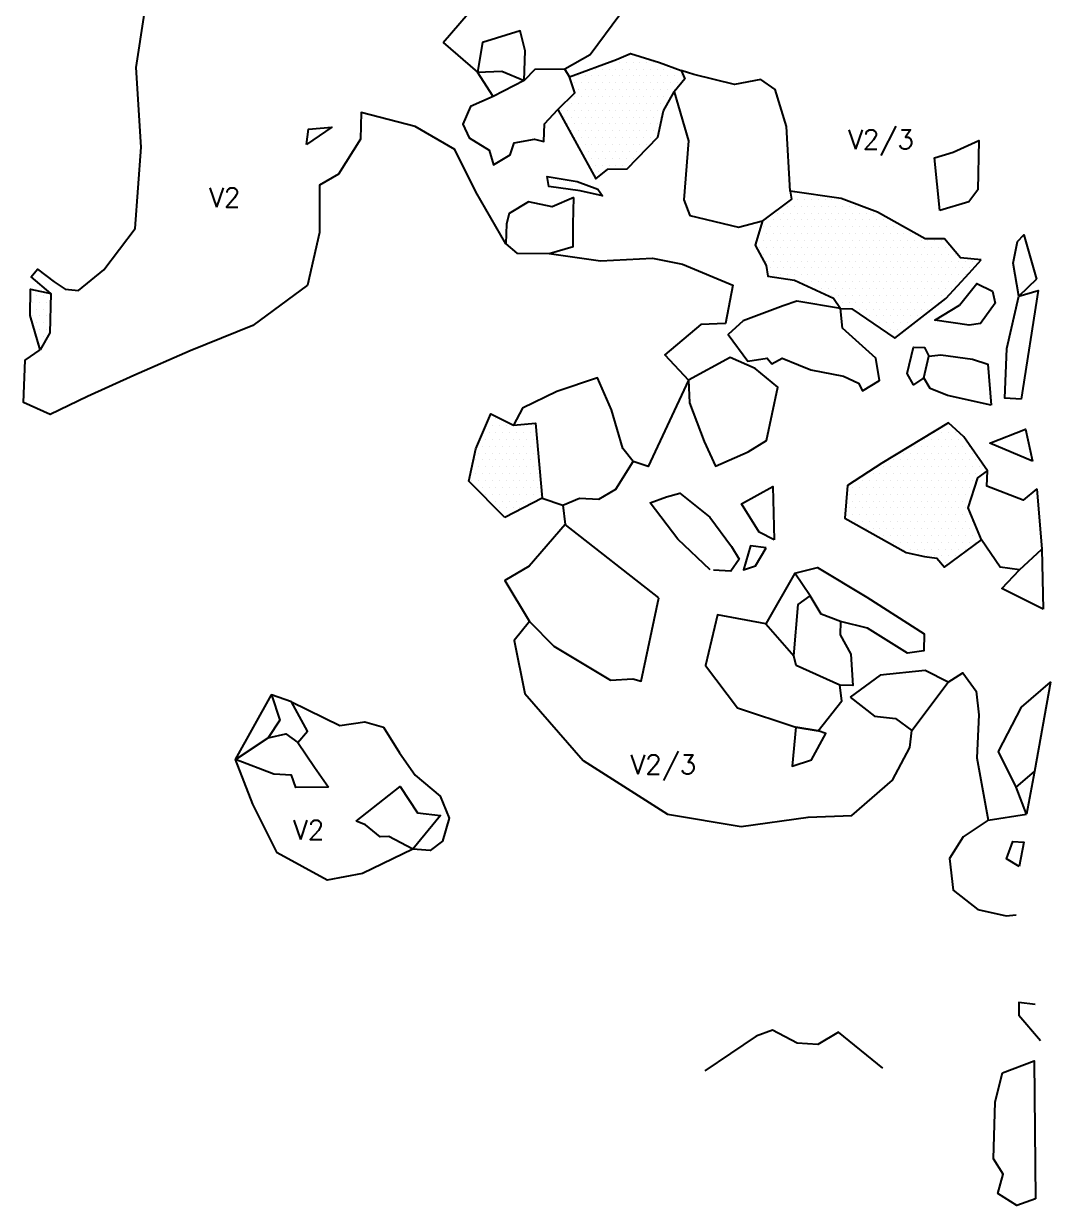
# Model space of a CAD drawing. Header units: metres. Extents: x 38 to 337, y -1646 to -1319.
# Drawn here: x 150.2 to 337.3, y -1645.9 to -1430.5 of the extents above; entities that cross this region are included whole.
import ezdxf

# ---------------------------------------------------------------- set-up
doc = ezdxf.new("R2010")
doc.units = ezdxf.units.M
doc.header["$LTSCALE"] = 25
doc.header["$MEASUREMENT"] = 0
doc.layers.get('0').update_dxf_attribs({"linetype": 'CONTINUOUS'})
for name, color, linetype in [('BEFUND', 1, 'CONTINUOUS'), ('BEFUNDSCHRAFF', 1, 'CONTINUOUS'), ('STEINE', 4, 'CONTINUOUS'), ('STEINESCHRAFF', 4, 'CONTINUOUS')]:
    doc.layers.add(name, color=color, linetype=linetype)
doc.styles.get("Standard").update_dxf_attribs({"font": 'txt.shx'})

# ---------------------------------------------------------------- blocks, each defined once
blk = doc.blocks.new('*X1')
at = {"color": 0}
for p, q in [((260.625, -1436.25), (260.625, -1436.25)), ((257.5, -1437.5), (257.5, -1437.5)), ((258.75, -1437.5), (258.75, -1437.5)), ((260, -1437.5), (260, -1437.5)), ((261.25, -1437.5), (261.25, -1437.5)), ((262.5, -1437.5), (262.5, -1437.5)), ((263.75, -1437.5), (263.75, -1437.5)), ((265, -1437.5), (265, -1437.5)), ((251.25, -1440), (251.25, -1440)), ((252.5, -1440), (252.5, -1440)), ((253.75, -1440), (253.75, -1440)), ((254.375, -1438.75), (254.375, -1438.75)), ((255, -1440), (255, -1440)), ((255.625, -1438.75), (255.625, -1438.75)), ((256.25, -1440), (256.25, -1440)), ((256.875, -1438.75), (256.875, -1438.75)), ((257.5, -1440), (257.5, -1440)), ((258.125, -1438.75), (258.125, -1438.75)), ((258.75, -1440), (258.75, -1440)), ((259.375, -1438.75), (259.375, -1438.75)), ((260, -1440), (260, -1440)), ((260.625, -1438.75), (260.625, -1438.75)), ((261.25, -1440), (261.25, -1440)), ((261.875, -1438.75), (261.875, -1438.75)), ((262.5, -1440), (262.5, -1440)), ((263.125, -1438.75), (263.125, -1438.75)), ((263.75, -1440), (263.75, -1440)), ((264.375, -1438.75), (264.375, -1438.75)), ((265, -1440), (265, -1440)), ((265.625, -1438.75), (265.625, -1438.75)), ((266.25, -1440), (266.25, -1440)), ((266.875, -1438.75), (266.875, -1438.75)), ((267.5, -1440), (267.5, -1440)), ((268.125, -1438.75), (268.125, -1438.75)), ((268.75, -1440), (268.75, -1440)), ((270, -1440), (270, -1440)), ((250.625, -1441.25), (250.625, -1441.25)), ((251.25, -1442.5), (251.25, -1442.5)), ((251.875, -1441.25), (251.875, -1441.25)), ((252.5, -1442.5), (252.5, -1442.5)), ((253.125, -1441.25), (253.125, -1441.25)), ((253.75, -1442.5), (253.75, -1442.5)), ((254.375, -1441.25), (254.375, -1441.25)), ((255, -1442.5), (255, -1442.5)), ((255.625, -1441.25), (255.625, -1441.25)), ((256.25, -1442.5), (256.25, -1442.5)), ((256.875, -1441.25), (256.875, -1441.25)), ((257.5, -1442.5), (257.5, -1442.5)), ((258.125, -1441.25), (258.125, -1441.25)), ((258.75, -1442.5), (258.75, -1442.5)), ((259.375, -1441.25), (259.375, -1441.25)), ((260, -1442.5), (260, -1442.5)), ((260.625, -1441.25), (260.625, -1441.25)), ((261.25, -1442.5), (261.25, -1442.5)), ((261.875, -1441.25), (261.875, -1441.25)), ((262.5, -1442.5), (262.5, -1442.5)), ((263.125, -1441.25), (263.125, -1441.25)), ((263.75, -1442.5), (263.75, -1442.5)), ((264.375, -1441.25), (264.375, -1441.25)), ((265, -1442.5), (265, -1442.5)), ((265.625, -1441.25), (265.625, -1441.25)), ((266.25, -1442.5), (266.25, -1442.5)), ((266.875, -1441.25), (266.875, -1441.25)), ((267.5, -1442.5), (267.5, -1442.5)), ((268.125, -1441.25), (268.125, -1441.25)), ((268.75, -1442.5), (268.75, -1442.5)), ((269.375, -1441.25), (269.375, -1441.25)), ((248.75, -1445), (248.75, -1445)), ((250, -1445), (250, -1445)), ((250.625, -1443.75), (250.625, -1443.75)), ((251.25, -1445), (251.25, -1445)), ((251.875, -1443.75), (251.875, -1443.75)), ((252.5, -1445), (252.5, -1445)), ((253.125, -1443.75), (253.125, -1443.75)), ((253.75, -1445), (253.75, -1445)), ((254.375, -1443.75), (254.375, -1443.75)), ((255, -1445), (255, -1445)), ((255.625, -1443.75), (255.625, -1443.75)), ((256.25, -1445), (256.25, -1445)), ((256.875, -1443.75), (256.875, -1443.75)), ((257.5, -1445), (257.5, -1445)), ((258.125, -1443.75), (258.125, -1443.75)), ((258.75, -1445), (258.75, -1445)), ((259.375, -1443.75), (259.375, -1443.75)), ((260, -1445), (260, -1445)), ((260.625, -1443.75), (260.625, -1443.75)), ((261.25, -1445), (261.25, -1445)), ((261.875, -1443.75), (261.875, -1443.75)), ((262.5, -1445), (262.5, -1445)), ((263.125, -1443.75), (263.125, -1443.75)), ((263.75, -1445), (263.75, -1445)), ((264.375, -1443.75), (264.375, -1443.75)), ((265, -1445), (265, -1445)), ((265.625, -1443.75), (265.625, -1443.75)), ((266.25, -1445), (266.25, -1445)), ((266.875, -1443.75), (266.875, -1443.75)), ((267.5, -1445), (267.5, -1445)), ((268.125, -1443.75), (268.125, -1443.75)), ((248.125, -1446.25), (248.125, -1446.25)), ((249.375, -1446.25), (249.375, -1446.25)), ((250.625, -1446.25), (250.625, -1446.25)), ((251.875, -1446.25), (251.875, -1446.25)), ((253.125, -1446.25), (253.125, -1446.25)), ((254.375, -1446.25), (254.375, -1446.25)), ((255.625, -1446.25), (255.625, -1446.25)), ((256.875, -1446.25), (256.875, -1446.25)), ((258.125, -1446.25), (258.125, -1446.25)), ((259.375, -1446.25), (259.375, -1446.25)), ((260.625, -1446.25), (260.625, -1446.25)), ((261.875, -1446.25), (261.875, -1446.25)), ((263.125, -1446.25), (263.125, -1446.25)), ((264.375, -1446.25), (264.375, -1446.25)), ((265.625, -1446.25), (265.625, -1446.25)), ((248.75, -1447.5), (248.75, -1447.5)), ((249.375, -1448.75), (249.375, -1448.75)), ((250, -1447.5), (250, -1447.5)), ((250.625, -1448.75), (250.625, -1448.75)), ((251.25, -1447.5), (251.25, -1447.5)), ((251.875, -1448.75), (251.875, -1448.75)), ((252.5, -1447.5), (252.5, -1447.5)), ((253.125, -1448.75), (253.125, -1448.75)), ((253.75, -1447.5), (253.75, -1447.5)), ((254.375, -1448.75), (254.375, -1448.75)), ((255, -1447.5), (255, -1447.5)), ((255.625, -1448.75), (255.625, -1448.75)), ((256.25, -1447.5), (256.25, -1447.5)), ((256.875, -1448.75), (256.875, -1448.75)), ((257.5, -1447.5), (257.5, -1447.5)), ((258.125, -1448.75), (258.125, -1448.75)), ((258.75, -1447.5), (258.75, -1447.5)), ((259.375, -1448.75), (259.375, -1448.75)), ((260, -1447.5), (260, -1447.5)), ((260.625, -1448.75), (260.625, -1448.75)), ((261.25, -1447.5), (261.25, -1447.5)), ((261.875, -1448.75), (261.875, -1448.75)), ((262.5, -1447.5), (262.5, -1447.5)), ((263.125, -1448.75), (263.125, -1448.75)), ((263.75, -1447.5), (263.75, -1447.5)), ((264.375, -1448.75), (264.375, -1448.75)), ((265, -1447.5), (265, -1447.5)), ((265.625, -1448.75), (265.625, -1448.75)), ((266.25, -1447.5), (266.25, -1447.5)), ((250, -1450), (250, -1450)), ((250.625, -1451.25), (250.625, -1451.25)), ((251.25, -1450), (251.25, -1450)), ((251.875, -1451.25), (251.875, -1451.25)), ((252.5, -1450), (252.5, -1450)), ((253.125, -1451.25), (253.125, -1451.25)), ((253.75, -1450), (253.75, -1450)), ((254.375, -1451.25), (254.375, -1451.25)), ((255, -1450), (255, -1450)), ((255.625, -1451.25), (255.625, -1451.25)), ((256.25, -1450), (256.25, -1450)), ((256.875, -1451.25), (256.875, -1451.25)), ((257.5, -1450), (257.5, -1450)), ((258.125, -1451.25), (258.125, -1451.25)), ((258.75, -1450), (258.75, -1450)), ((259.375, -1451.25), (259.375, -1451.25)), ((260, -1450), (260, -1450)), ((260.625, -1451.25), (260.625, -1451.25)), ((261.25, -1450), (261.25, -1450)), ((261.875, -1451.25), (261.875, -1451.25)), ((262.5, -1450), (262.5, -1450)), ((263.125, -1451.25), (263.125, -1451.25)), ((263.75, -1450), (263.75, -1450)), ((264.375, -1451.25), (264.375, -1451.25)), ((265, -1450), (265, -1450)), ((265.625, -1451.25), (265.625, -1451.25)), ((251.25, -1452.5), (251.25, -1452.5)), ((251.875, -1453.75), (251.875, -1453.75)), ((252.5, -1452.5), (252.5, -1452.5)), ((253.125, -1453.75), (253.125, -1453.75)), ((253.75, -1452.5), (253.75, -1452.5)), ((254.375, -1453.75), (254.375, -1453.75)), ((255, -1452.5), (255, -1452.5)), ((255.625, -1453.75), (255.625, -1453.75)), ((256.25, -1452.5), (256.25, -1452.5)), ((256.875, -1453.75), (256.875, -1453.75)), ((257.5, -1452.5), (257.5, -1452.5)), ((258.125, -1453.75), (258.125, -1453.75)), ((258.75, -1452.5), (258.75, -1452.5)), ((259.375, -1453.75), (259.375, -1453.75)), ((260, -1452.5), (260, -1452.5)), ((260.625, -1453.75), (260.625, -1453.75)), ((261.25, -1452.5), (261.25, -1452.5)), ((261.875, -1453.75), (261.875, -1453.75)), ((262.5, -1452.5), (262.5, -1452.5)), ((263.125, -1453.75), (263.125, -1453.75)), ((263.75, -1452.5), (263.75, -1452.5)), ((252.5, -1455), (252.5, -1455)), ((253.75, -1455), (253.75, -1455)), ((255, -1455), (255, -1455)), ((256.25, -1455), (256.25, -1455)), ((257.5, -1455), (257.5, -1455)), ((258.75, -1455), (258.75, -1455)), ((260, -1455), (260, -1455)), ((261.25, -1455), (261.25, -1455)), ((253.125, -1456.25), (253.125, -1456.25)), ((253.75, -1457.5), (253.75, -1457.5)), ((254.375, -1456.25), (254.375, -1456.25)), ((255, -1457.5), (255, -1457.5)), ((255.625, -1456.25), (255.625, -1456.25)), ((256.875, -1456.25), (256.875, -1456.25)), ((258.125, -1456.25), (258.125, -1456.25)), ((259.375, -1456.25), (259.375, -1456.25)), ((260.625, -1456.25), (260.625, -1456.25)), ((290.625, -1461.25), (290.625, -1461.25)), ((289.375, -1463.75), (289.375, -1463.75)), ((290.625, -1463.75), (290.625, -1463.75)), ((291.25, -1462.5), (291.25, -1462.5)), ((291.875, -1463.75), (291.875, -1463.75)), ((292.5, -1462.5), (292.5, -1462.5)), ((293.125, -1463.75), (293.125, -1463.75)), ((293.75, -1462.5), (293.75, -1462.5)), ((294.375, -1463.75), (294.375, -1463.75)), ((295, -1462.5), (295, -1462.5)), ((295.625, -1463.75), (295.625, -1463.75)), ((296.25, -1462.5), (296.25, -1462.5)), ((296.875, -1463.75), (296.875, -1463.75)), ((297.5, -1462.5), (297.5, -1462.5)), ((298.125, -1463.75), (298.125, -1463.75)), ((298.75, -1462.5), (298.75, -1462.5)), ((299.375, -1463.75), (299.375, -1463.75)), ((300.625, -1463.75), (300.625, -1463.75)), ((301.875, -1463.75), (301.875, -1463.75)), ((285.625, -1466.25), (285.625, -1466.25)), ((286.875, -1466.25), (286.875, -1466.25)), ((287.5, -1465), (287.5, -1465)), ((288.125, -1466.25), (288.125, -1466.25)), ((288.75, -1465), (288.75, -1465)), ((289.375, -1466.25), (289.375, -1466.25)), ((290, -1465), (290, -1465)), ((290.625, -1466.25), (290.625, -1466.25)), ((291.25, -1465), (291.25, -1465)), ((291.875, -1466.25), (291.875, -1466.25)), ((292.5, -1465), (292.5, -1465)), ((293.125, -1466.25), (293.125, -1466.25)), ((293.75, -1465), (293.75, -1465)), ((294.375, -1466.25), (294.375, -1466.25)), ((295, -1465), (295, -1465)), ((295.625, -1466.25), (295.625, -1466.25)), ((296.25, -1465), (296.25, -1465)), ((296.875, -1466.25), (296.875, -1466.25)), ((297.5, -1465), (297.5, -1465)), ((298.125, -1466.25), (298.125, -1466.25)), ((298.75, -1465), (298.75, -1465)), ((299.375, -1466.25), (299.375, -1466.25)), ((300, -1465), (300, -1465)), ((300.625, -1466.25), (300.625, -1466.25)), ((301.25, -1465), (301.25, -1465)), ((301.875, -1466.25), (301.875, -1466.25)), ((302.5, -1465), (302.5, -1465)), ((303.125, -1466.25), (303.125, -1466.25)), ((303.75, -1465), (303.75, -1465)), ((304.375, -1466.25), (304.375, -1466.25)), ((305, -1465), (305, -1465)), ((305.625, -1466.25), (305.625, -1466.25)), ((306.875, -1466.25), (306.875, -1466.25)), ((308.125, -1466.25), (308.125, -1466.25)), ((284.375, -1468.75), (284.375, -1468.75)), ((285, -1467.5), (285, -1467.5)), ((285.625, -1468.75), (285.625, -1468.75)), ((286.25, -1467.5), (286.25, -1467.5)), ((286.875, -1468.75), (286.875, -1468.75)), ((287.5, -1467.5), (287.5, -1467.5)), ((288.125, -1468.75), (288.125, -1468.75)), ((288.75, -1467.5), (288.75, -1467.5)), ((289.375, -1468.75), (289.375, -1468.75)), ((290, -1467.5), (290, -1467.5)), ((290.625, -1468.75), (290.625, -1468.75)), ((291.25, -1467.5), (291.25, -1467.5)), ((291.875, -1468.75), (291.875, -1468.75)), ((292.5, -1467.5), (292.5, -1467.5)), ((293.125, -1468.75), (293.125, -1468.75)), ((293.75, -1467.5), (293.75, -1467.5)), ((294.375, -1468.75), (294.375, -1468.75)), ((295, -1467.5), (295, -1467.5)), ((295.625, -1468.75), (295.625, -1468.75)), ((296.25, -1467.5), (296.25, -1467.5)), ((296.875, -1468.75), (296.875, -1468.75)), ((297.5, -1467.5), (297.5, -1467.5)), ((298.125, -1468.75), (298.125, -1468.75)), ((298.75, -1467.5), (298.75, -1467.5)), ((299.375, -1468.75), (299.375, -1468.75)), ((300, -1467.5), (300, -1467.5)), ((300.625, -1468.75), (300.625, -1468.75)), ((301.25, -1467.5), (301.25, -1467.5)), ((301.875, -1468.75), (301.875, -1468.75)), ((302.5, -1467.5), (302.5, -1467.5)), ((303.125, -1468.75), (303.125, -1468.75)), ((303.75, -1467.5), (303.75, -1467.5)), ((304.375, -1468.75), (304.375, -1468.75)), ((305, -1467.5), (305, -1467.5)), ((305.625, -1468.75), (305.625, -1468.75)), ((306.25, -1467.5), (306.25, -1467.5)), ((306.875, -1468.75), (306.875, -1468.75)), ((307.5, -1467.5), (307.5, -1467.5)), ((308.125, -1468.75), (308.125, -1468.75)), ((308.75, -1467.5), (308.75, -1467.5)), ((309.375, -1468.75), (309.375, -1468.75)), ((310, -1467.5), (310, -1467.5)), ((310.625, -1468.75), (310.625, -1468.75)), ((311.875, -1468.75), (311.875, -1468.75)), ((285, -1470), (285, -1470)), ((286.25, -1470), (286.25, -1470)), ((287.5, -1470), (287.5, -1470)), ((288.75, -1470), (288.75, -1470)), ((290, -1470), (290, -1470)), ((291.25, -1470), (291.25, -1470)), ((292.5, -1470), (292.5, -1470)), ((293.75, -1470), (293.75, -1470)), ((295, -1470), (295, -1470)), ((296.25, -1470), (296.25, -1470)), ((297.5, -1470), (297.5, -1470)), ((298.75, -1470), (298.75, -1470)), ((300, -1470), (300, -1470)), ((301.25, -1470), (301.25, -1470)), ((302.5, -1470), (302.5, -1470)), ((303.75, -1470), (303.75, -1470)), ((305, -1470), (305, -1470)), ((306.25, -1470), (306.25, -1470)), ((307.5, -1470), (307.5, -1470)), ((308.75, -1470), (308.75, -1470)), ((310, -1470), (310, -1470)), ((311.25, -1470), (311.25, -1470)), ((312.5, -1470), (312.5, -1470)), ((313.75, -1470), (313.75, -1470)), ((315, -1470), (315, -1470)), ((316.25, -1470), (316.25, -1470)), ((317.5, -1470), (317.5, -1470)), ((284.375, -1471.25), (284.375, -1471.25)), ((285, -1472.5), (285, -1472.5)), ((285.625, -1471.25), (285.625, -1471.25)), ((286.25, -1472.5), (286.25, -1472.5)), ((286.875, -1471.25), (286.875, -1471.25)), ((287.5, -1472.5), (287.5, -1472.5)), ((288.125, -1471.25), (288.125, -1471.25)), ((288.75, -1472.5), (288.75, -1472.5)), ((289.375, -1471.25), (289.375, -1471.25)), ((290, -1472.5), (290, -1472.5)), ((290.625, -1471.25), (290.625, -1471.25)), ((291.25, -1472.5), (291.25, -1472.5)), ((291.875, -1471.25), (291.875, -1471.25)), ((292.5, -1472.5), (292.5, -1472.5)), ((293.125, -1471.25), (293.125, -1471.25)), ((293.75, -1472.5), (293.75, -1472.5)), ((294.375, -1471.25), (294.375, -1471.25)), ((295, -1472.5), (295, -1472.5)), ((295.625, -1471.25), (295.625, -1471.25)), ((296.25, -1472.5), (296.25, -1472.5)), ((296.875, -1471.25), (296.875, -1471.25)), ((297.5, -1472.5), (297.5, -1472.5)), ((298.125, -1471.25), (298.125, -1471.25)), ((298.75, -1472.5), (298.75, -1472.5)), ((299.375, -1471.25), (299.375, -1471.25)), ((300, -1472.5), (300, -1472.5)), ((300.625, -1471.25), (300.625, -1471.25)), ((301.25, -1472.5), (301.25, -1472.5)), ((301.875, -1471.25), (301.875, -1471.25)), ((302.5, -1472.5), (302.5, -1472.5)), ((303.125, -1471.25), (303.125, -1471.25)), ((303.75, -1472.5), (303.75, -1472.5)), ((304.375, -1471.25), (304.375, -1471.25)), ((305, -1472.5), (305, -1472.5)), ((305.625, -1471.25), (305.625, -1471.25)), ((306.25, -1472.5), (306.25, -1472.5)), ((306.875, -1471.25), (306.875, -1471.25)), ((307.5, -1472.5), (307.5, -1472.5)), ((308.125, -1471.25), (308.125, -1471.25)), ((308.75, -1472.5), (308.75, -1472.5)), ((309.375, -1471.25), (309.375, -1471.25)), ((310, -1472.5), (310, -1472.5)), ((310.625, -1471.25), (310.625, -1471.25)), ((311.25, -1472.5), (311.25, -1472.5)), ((311.875, -1471.25), (311.875, -1471.25)), ((312.5, -1472.5), (312.5, -1472.5)), ((313.125, -1471.25), (313.125, -1471.25)), ((313.75, -1472.5), (313.75, -1472.5)), ((314.375, -1471.25), (314.375, -1471.25)), ((315, -1472.5), (315, -1472.5)), ((315.625, -1471.25), (315.625, -1471.25)), ((316.25, -1472.5), (316.25, -1472.5)), ((316.875, -1471.25), (316.875, -1471.25)), ((317.5, -1472.5), (317.5, -1472.5)), ((318.125, -1471.25), (318.125, -1471.25)), ((318.75, -1472.5), (318.75, -1472.5)), ((320, -1472.5), (320, -1472.5)), ((285.625, -1473.75), (285.625, -1473.75)), ((286.25, -1475), (286.25, -1475)), ((286.875, -1473.75), (286.875, -1473.75)), ((287.5, -1475), (287.5, -1475)), ((288.125, -1473.75), (288.125, -1473.75)), ((288.75, -1475), (288.75, -1475)), ((289.375, -1473.75), (289.375, -1473.75)), ((290, -1475), (290, -1475)), ((290.625, -1473.75), (290.625, -1473.75)), ((291.25, -1475), (291.25, -1475)), ((291.875, -1473.75), (291.875, -1473.75)), ((292.5, -1475), (292.5, -1475)), ((293.125, -1473.75), (293.125, -1473.75)), ((293.75, -1475), (293.75, -1475)), ((294.375, -1473.75), (294.375, -1473.75)), ((295, -1475), (295, -1475)), ((295.625, -1473.75), (295.625, -1473.75)), ((296.25, -1475), (296.25, -1475)), ((296.875, -1473.75), (296.875, -1473.75)), ((297.5, -1475), (297.5, -1475)), ((298.125, -1473.75), (298.125, -1473.75)), ((298.75, -1475), (298.75, -1475)), ((299.375, -1473.75), (299.375, -1473.75)), ((300, -1475), (300, -1475)), ((300.625, -1473.75), (300.625, -1473.75)), ((301.25, -1475), (301.25, -1475)), ((301.875, -1473.75), (301.875, -1473.75)), ((302.5, -1475), (302.5, -1475)), ((303.125, -1473.75), (303.125, -1473.75)), ((303.75, -1475), (303.75, -1475)), ((304.375, -1473.75), (304.375, -1473.75)), ((305, -1475), (305, -1475)), ((305.625, -1473.75), (305.625, -1473.75)), ((306.25, -1475), (306.25, -1475)), ((306.875, -1473.75), (306.875, -1473.75)), ((307.5, -1475), (307.5, -1475)), ((308.125, -1473.75), (308.125, -1473.75)), ((308.75, -1475), (308.75, -1475)), ((309.375, -1473.75), (309.375, -1473.75)), ((310, -1475), (310, -1475)), ((310.625, -1473.75), (310.625, -1473.75)), ((311.25, -1475), (311.25, -1475)), ((311.875, -1473.75), (311.875, -1473.75)), ((312.5, -1475), (312.5, -1475)), ((313.125, -1473.75), (313.125, -1473.75)), ((313.75, -1475), (313.75, -1475)), ((314.375, -1473.75), (314.375, -1473.75)), ((315, -1475), (315, -1475)), ((315.625, -1473.75), (315.625, -1473.75)), ((316.25, -1475), (316.25, -1475)), ((316.875, -1473.75), (316.875, -1473.75)), ((317.5, -1475), (317.5, -1475)), ((318.125, -1473.75), (318.125, -1473.75)), ((318.75, -1475), (318.75, -1475)), ((319.375, -1473.75), (319.375, -1473.75)), ((320, -1475), (320, -1475)), ((320.625, -1473.75), (320.625, -1473.75)), ((321.25, -1475), (321.25, -1475)), ((321.875, -1473.75), (321.875, -1473.75)), ((322.5, -1475), (322.5, -1475)), ((323.125, -1473.75), (323.125, -1473.75)), ((324.375, -1473.75), (324.375, -1473.75)), ((286.875, -1476.25), (286.875, -1476.25)), ((288.125, -1476.25), (288.125, -1476.25)), ((289.375, -1476.25), (289.375, -1476.25)), ((290.625, -1476.25), (290.625, -1476.25)), ((291.875, -1476.25), (291.875, -1476.25)), ((293.125, -1476.25), (293.125, -1476.25)), ((294.375, -1476.25), (294.375, -1476.25)), ((295.625, -1476.25), (295.625, -1476.25)), ((296.875, -1476.25), (296.875, -1476.25)), ((298.125, -1476.25), (298.125, -1476.25)), ((299.375, -1476.25), (299.375, -1476.25)), ((300.625, -1476.25), (300.625, -1476.25)), ((301.875, -1476.25), (301.875, -1476.25)), ((303.125, -1476.25), (303.125, -1476.25)), ((304.375, -1476.25), (304.375, -1476.25)), ((305.625, -1476.25), (305.625, -1476.25)), ((306.875, -1476.25), (306.875, -1476.25)), ((308.125, -1476.25), (308.125, -1476.25)), ((309.375, -1476.25), (309.375, -1476.25)), ((310.625, -1476.25), (310.625, -1476.25)), ((311.875, -1476.25), (311.875, -1476.25)), ((313.125, -1476.25), (313.125, -1476.25)), ((314.375, -1476.25), (314.375, -1476.25)), ((315.625, -1476.25), (315.625, -1476.25)), ((316.875, -1476.25), (316.875, -1476.25)), ((318.125, -1476.25), (318.125, -1476.25)), ((319.375, -1476.25), (319.375, -1476.25)), ((320.625, -1476.25), (320.625, -1476.25)), ((321.875, -1476.25), (321.875, -1476.25)), ((291.25, -1477.5), (291.25, -1477.5)), ((292.5, -1477.5), (292.5, -1477.5)), ((293.75, -1477.5), (293.75, -1477.5)), ((294.375, -1478.75), (294.375, -1478.75)), ((295, -1477.5), (295, -1477.5)), ((295.625, -1478.75), (295.625, -1478.75)), ((296.25, -1477.5), (296.25, -1477.5)), ((296.875, -1478.75), (296.875, -1478.75)), ((297.5, -1477.5), (297.5, -1477.5)), ((298.125, -1478.75), (298.125, -1478.75)), ((298.75, -1477.5), (298.75, -1477.5)), ((299.375, -1478.75), (299.375, -1478.75)), ((300, -1477.5), (300, -1477.5)), ((300.625, -1478.75), (300.625, -1478.75)), ((301.25, -1477.5), (301.25, -1477.5)), ((301.875, -1478.75), (301.875, -1478.75)), ((302.5, -1477.5), (302.5, -1477.5)), ((303.125, -1478.75), (303.125, -1478.75)), ((303.75, -1477.5), (303.75, -1477.5)), ((304.375, -1478.75), (304.375, -1478.75)), ((305, -1477.5), (305, -1477.5)), ((305.625, -1478.75), (305.625, -1478.75)), ((306.25, -1477.5), (306.25, -1477.5)), ((306.875, -1478.75), (306.875, -1478.75)), ((307.5, -1477.5), (307.5, -1477.5)), ((308.125, -1478.75), (308.125, -1478.75)), ((308.75, -1477.5), (308.75, -1477.5)), ((309.375, -1478.75), (309.375, -1478.75)), ((310, -1477.5), (310, -1477.5)), ((310.625, -1478.75), (310.625, -1478.75)), ((311.25, -1477.5), (311.25, -1477.5)), ((311.875, -1478.75), (311.875, -1478.75)), ((312.5, -1477.5), (312.5, -1477.5)), ((313.125, -1478.75), (313.125, -1478.75)), ((313.75, -1477.5), (313.75, -1477.5)), ((314.375, -1478.75), (314.375, -1478.75)), ((315, -1477.5), (315, -1477.5)), ((315.625, -1478.75), (315.625, -1478.75)), ((316.25, -1477.5), (316.25, -1477.5)), ((316.875, -1478.75), (316.875, -1478.75)), ((317.5, -1477.5), (317.5, -1477.5)), ((318.125, -1478.75), (318.125, -1478.75)), ((318.75, -1477.5), (318.75, -1477.5)), ((319.375, -1478.75), (319.375, -1478.75)), ((320, -1477.5), (320, -1477.5)), ((151.875, -1481.25), (151.875, -1481.25)), ((152.5, -1480), (152.5, -1480)), ((153.125, -1481.25), (153.125, -1481.25)), ((153.75, -1480), (153.75, -1480)), ((154.375, -1481.25), (154.375, -1481.25)), ((155, -1480), (155, -1480)), ((297.5, -1480), (297.5, -1480)), ((298.75, -1480), (298.75, -1480)), ((299.375, -1481.25), (299.375, -1481.25)), ((300, -1480), (300, -1480)), ((300.625, -1481.25), (300.625, -1481.25)), ((301.25, -1480), (301.25, -1480)), ((301.875, -1481.25), (301.875, -1481.25)), ((302.5, -1480), (302.5, -1480)), ((303.125, -1481.25), (303.125, -1481.25)), ((303.75, -1480), (303.75, -1480)), ((304.375, -1481.25), (304.375, -1481.25)), ((305, -1480), (305, -1480)), ((305.625, -1481.25), (305.625, -1481.25)), ((306.25, -1480), (306.25, -1480)), ((306.875, -1481.25), (306.875, -1481.25)), ((307.5, -1480), (307.5, -1480)), ((308.125, -1481.25), (308.125, -1481.25)), ((308.75, -1480), (308.75, -1480)), ((309.375, -1481.25), (309.375, -1481.25)), ((310, -1480), (310, -1480)), ((310.625, -1481.25), (310.625, -1481.25)), ((311.25, -1480), (311.25, -1480)), ((311.875, -1481.25), (311.875, -1481.25)), ((312.5, -1480), (312.5, -1480)), ((313.125, -1481.25), (313.125, -1481.25)), ((313.75, -1480), (313.75, -1480)), ((314.375, -1481.25), (314.375, -1481.25)), ((315, -1480), (315, -1480)), ((315.625, -1481.25), (315.625, -1481.25)), ((316.25, -1480), (316.25, -1480)), ((316.875, -1481.25), (316.875, -1481.25)), ((317.5, -1480), (317.5, -1480)), ((318.75, -1480), (318.75, -1480)), ((151.875, -1483.75), (151.875, -1483.75)), ((152.5, -1482.5), (152.5, -1482.5)), ((153.125, -1483.75), (153.125, -1483.75)), ((153.75, -1482.5), (153.75, -1482.5)), ((154.375, -1483.75), (154.375, -1483.75)), ((155, -1482.5), (155, -1482.5)), ((301.25, -1482.5), (301.25, -1482.5)), ((302.5, -1482.5), (302.5, -1482.5)), ((303.125, -1483.75), (303.125, -1483.75)), ((303.75, -1482.5), (303.75, -1482.5)), ((304.375, -1483.75), (304.375, -1483.75)), ((305, -1482.5), (305, -1482.5)), ((305.625, -1483.75), (305.625, -1483.75)), ((306.25, -1482.5), (306.25, -1482.5)), ((306.875, -1483.75), (306.875, -1483.75)), ((307.5, -1482.5), (307.5, -1482.5)), ((308.125, -1483.75), (308.125, -1483.75)), ((308.75, -1482.5), (308.75, -1482.5)), ((309.375, -1483.75), (309.375, -1483.75)), ((310, -1482.5), (310, -1482.5)), ((310.625, -1483.75), (310.625, -1483.75)), ((311.25, -1482.5), (311.25, -1482.5)), ((311.875, -1483.75), (311.875, -1483.75)), ((312.5, -1482.5), (312.5, -1482.5)), ((313.125, -1483.75), (313.125, -1483.75)), ((313.75, -1482.5), (313.75, -1482.5)), ((315, -1482.5), (315, -1482.5)), ((152.5, -1485), (152.5, -1485)), ((153.75, -1485), (153.75, -1485)), ((305, -1485), (305, -1485)), ((306.25, -1485), (306.25, -1485)), ((307.5, -1485), (307.5, -1485)), ((308.75, -1485), (308.75, -1485)), ((310, -1485), (310, -1485)), ((311.25, -1485), (311.25, -1485)), ((312.5, -1485), (312.5, -1485)), ((152.5, -1487.5), (152.5, -1487.5)), ((153.125, -1486.25), (153.125, -1486.25)), ((153.75, -1487.5), (153.75, -1487.5)), ((154.375, -1486.25), (154.375, -1486.25)), ((306.875, -1486.25), (306.875, -1486.25)), ((308.125, -1486.25), (308.125, -1486.25)), ((308.75, -1487.5), (308.75, -1487.5)), ((309.375, -1486.25), (309.375, -1486.25)), ((310.625, -1486.25), (310.625, -1486.25)), ((153.125, -1488.75), (153.125, -1488.75)), ((235, -1502.5), (235, -1502.5)), ((236.25, -1502.5), (236.25, -1502.5)), ((235, -1505), (235, -1505)), ((235.625, -1503.75), (235.625, -1503.75)), ((236.25, -1505), (236.25, -1505)), ((236.875, -1503.75), (236.875, -1503.75)), ((237.5, -1505), (237.5, -1505)), ((238.125, -1503.75), (238.125, -1503.75)), ((238.75, -1505), (238.75, -1505)), ((239.375, -1503.75), (239.375, -1503.75)), ((240, -1505), (240, -1505)), ((240.625, -1503.75), (240.625, -1503.75)), ((241.25, -1505), (241.25, -1505)), ((241.875, -1503.75), (241.875, -1503.75)), ((242.5, -1505), (242.5, -1505)), ((243.125, -1503.75), (243.125, -1503.75)), ((316.25, -1505), (316.25, -1505)), ((317.5, -1505), (317.5, -1505)), ((318.125, -1503.75), (318.125, -1503.75)), ((318.75, -1505), (318.75, -1505)), ((320, -1505), (320, -1505)), ((233.75, -1507.5), (233.75, -1507.5)), ((234.375, -1506.25), (234.375, -1506.25)), ((235, -1507.5), (235, -1507.5)), ((235.625, -1506.25), (235.625, -1506.25)), ((236.25, -1507.5), (236.25, -1507.5)), ((236.875, -1506.25), (236.875, -1506.25)), ((237.5, -1507.5), (237.5, -1507.5)), ((238.125, -1506.25), (238.125, -1506.25)), ((238.75, -1507.5), (238.75, -1507.5)), ((239.375, -1506.25), (239.375, -1506.25)), ((240, -1507.5), (240, -1507.5)), ((240.625, -1506.25), (240.625, -1506.25)), ((241.25, -1507.5), (241.25, -1507.5)), ((241.875, -1506.25), (241.875, -1506.25)), ((242.5, -1507.5), (242.5, -1507.5)), ((243.125, -1506.25), (243.125, -1506.25)), ((243.75, -1507.5), (243.75, -1507.5)), ((312.5, -1507.5), (312.5, -1507.5)), ((313.75, -1507.5), (313.75, -1507.5)), ((314.375, -1506.25), (314.375, -1506.25)), ((315, -1507.5), (315, -1507.5)), ((315.625, -1506.25), (315.625, -1506.25)), ((316.25, -1507.5), (316.25, -1507.5)), ((316.875, -1506.25), (316.875, -1506.25)), ((317.5, -1507.5), (317.5, -1507.5)), ((318.125, -1506.25), (318.125, -1506.25)), ((318.75, -1507.5), (318.75, -1507.5)), ((319.375, -1506.25), (319.375, -1506.25)), ((320, -1507.5), (320, -1507.5)), ((320.625, -1506.25), (320.625, -1506.25)), ((321.25, -1507.5), (321.25, -1507.5)), ((322.5, -1507.5), (322.5, -1507.5)), ((233.125, -1508.75), (233.125, -1508.75)), ((234.375, -1508.75), (234.375, -1508.75)), ((235.625, -1508.75), (235.625, -1508.75)), ((236.875, -1508.75), (236.875, -1508.75)), ((238.125, -1508.75), (238.125, -1508.75)), ((239.375, -1508.75), (239.375, -1508.75)), ((240.625, -1508.75), (240.625, -1508.75)), ((241.875, -1508.75), (241.875, -1508.75)), ((243.125, -1508.75), (243.125, -1508.75)), ((310.625, -1508.75), (310.625, -1508.75)), ((311.875, -1508.75), (311.875, -1508.75)), ((313.125, -1508.75), (313.125, -1508.75)), ((314.375, -1508.75), (314.375, -1508.75)), ((315.625, -1508.75), (315.625, -1508.75)), ((316.875, -1508.75), (316.875, -1508.75)), ((318.125, -1508.75), (318.125, -1508.75)), ((319.375, -1508.75), (319.375, -1508.75)), ((320.625, -1508.75), (320.625, -1508.75)), ((321.875, -1508.75), (321.875, -1508.75)), ((323.125, -1508.75), (323.125, -1508.75)), ((232.5, -1510), (232.5, -1510)), ((233.125, -1511.25), (233.125, -1511.25)), ((233.75, -1510), (233.75, -1510)), ((234.375, -1511.25), (234.375, -1511.25)), ((235, -1510), (235, -1510)), ((235.625, -1511.25), (235.625, -1511.25)), ((236.25, -1510), (236.25, -1510)), ((236.875, -1511.25), (236.875, -1511.25)), ((237.5, -1510), (237.5, -1510)), ((238.125, -1511.25), (238.125, -1511.25)), ((238.75, -1510), (238.75, -1510)), ((239.375, -1511.25), (239.375, -1511.25)), ((240, -1510), (240, -1510)), ((240.625, -1511.25), (240.625, -1511.25)), ((241.25, -1510), (241.25, -1510)), ((241.875, -1511.25), (241.875, -1511.25)), ((242.5, -1510), (242.5, -1510)), ((243.125, -1511.25), (243.125, -1511.25)), ((243.75, -1510), (243.75, -1510)), ((305.625, -1511.25), (305.625, -1511.25)), ((306.875, -1511.25), (306.875, -1511.25)), ((308.125, -1511.25), (308.125, -1511.25)), ((308.75, -1510), (308.75, -1510)), ((309.375, -1511.25), (309.375, -1511.25)), ((310, -1510), (310, -1510)), ((310.625, -1511.25), (310.625, -1511.25)), ((311.25, -1510), (311.25, -1510)), ((311.875, -1511.25), (311.875, -1511.25)), ((312.5, -1510), (312.5, -1510)), ((313.125, -1511.25), (313.125, -1511.25)), ((313.75, -1510), (313.75, -1510)), ((314.375, -1511.25), (314.375, -1511.25)), ((315, -1510), (315, -1510)), ((315.625, -1511.25), (315.625, -1511.25)), ((316.25, -1510), (316.25, -1510)), ((316.875, -1511.25), (316.875, -1511.25)), ((317.5, -1510), (317.5, -1510)), ((318.125, -1511.25), (318.125, -1511.25)), ((318.75, -1510), (318.75, -1510)), ((319.375, -1511.25), (319.375, -1511.25)), ((320, -1510), (320, -1510)), ((320.625, -1511.25), (320.625, -1511.25)), ((321.25, -1510), (321.25, -1510)), ((321.875, -1511.25), (321.875, -1511.25)), ((322.5, -1510), (322.5, -1510)), ((323.125, -1511.25), (323.125, -1511.25)), ((323.75, -1510), (323.75, -1510)), ((324.375, -1511.25), (324.375, -1511.25)), ((231.875, -1513.75), (231.875, -1513.75)), ((232.5, -1512.5), (232.5, -1512.5)), ((233.125, -1513.75), (233.125, -1513.75)), ((233.75, -1512.5), (233.75, -1512.5)), ((234.375, -1513.75), (234.375, -1513.75)), ((235, -1512.5), (235, -1512.5)), ((235.625, -1513.75), (235.625, -1513.75)), ((236.25, -1512.5), (236.25, -1512.5)), ((236.875, -1513.75), (236.875, -1513.75)), ((237.5, -1512.5), (237.5, -1512.5)), ((238.125, -1513.75), (238.125, -1513.75)), ((238.75, -1512.5), (238.75, -1512.5)), ((239.375, -1513.75), (239.375, -1513.75)), ((240, -1512.5), (240, -1512.5)), ((240.625, -1513.75), (240.625, -1513.75)), ((241.25, -1512.5), (241.25, -1512.5)), ((241.875, -1513.75), (241.875, -1513.75)), ((242.5, -1512.5), (242.5, -1512.5)), ((243.125, -1513.75), (243.125, -1513.75)), ((243.75, -1512.5), (243.75, -1512.5)), ((244.375, -1513.75), (244.375, -1513.75)), ((301.875, -1513.75), (301.875, -1513.75)), ((303.125, -1513.75), (303.125, -1513.75)), ((303.75, -1512.5), (303.75, -1512.5)), ((304.375, -1513.75), (304.375, -1513.75)), ((305, -1512.5), (305, -1512.5)), ((305.625, -1513.75), (305.625, -1513.75)), ((306.25, -1512.5), (306.25, -1512.5)), ((306.875, -1513.75), (306.875, -1513.75)), ((307.5, -1512.5), (307.5, -1512.5)), ((308.125, -1513.75), (308.125, -1513.75)), ((308.75, -1512.5), (308.75, -1512.5)), ((309.375, -1513.75), (309.375, -1513.75)), ((310, -1512.5), (310, -1512.5)), ((310.625, -1513.75), (310.625, -1513.75)), ((311.25, -1512.5), (311.25, -1512.5)), ((311.875, -1513.75), (311.875, -1513.75)), ((312.5, -1512.5), (312.5, -1512.5)), ((313.125, -1513.75), (313.125, -1513.75)), ((313.75, -1512.5), (313.75, -1512.5)), ((314.375, -1513.75), (314.375, -1513.75)), ((315, -1512.5), (315, -1512.5)), ((315.625, -1513.75), (315.625, -1513.75)), ((316.25, -1512.5), (316.25, -1512.5)), ((316.875, -1513.75), (316.875, -1513.75)), ((317.5, -1512.5), (317.5, -1512.5)), ((318.125, -1513.75), (318.125, -1513.75)), ((318.75, -1512.5), (318.75, -1512.5)), ((319.375, -1513.75), (319.375, -1513.75)), ((320, -1512.5), (320, -1512.5)), ((320.625, -1513.75), (320.625, -1513.75)), ((321.25, -1512.5), (321.25, -1512.5)), ((321.875, -1513.75), (321.875, -1513.75)), ((322.5, -1512.5), (322.5, -1512.5)), ((323.125, -1513.75), (323.125, -1513.75)), ((323.75, -1512.5), (323.75, -1512.5)), ((325, -1512.5), (325, -1512.5)), ((232.5, -1515), (232.5, -1515)), ((233.75, -1515), (233.75, -1515)), ((234.375, -1516.25), (234.375, -1516.25)), ((235, -1515), (235, -1515)), ((235.625, -1516.25), (235.625, -1516.25)), ((236.25, -1515), (236.25, -1515)), ((236.875, -1516.25), (236.875, -1516.25)), ((237.5, -1515), (237.5, -1515)), ((238.125, -1516.25), (238.125, -1516.25)), ((238.75, -1515), (238.75, -1515)), ((239.375, -1516.25), (239.375, -1516.25)), ((240, -1515), (240, -1515)), ((240.625, -1516.25), (240.625, -1516.25)), ((241.25, -1515), (241.25, -1515)), ((241.875, -1516.25), (241.875, -1516.25)), ((242.5, -1515), (242.5, -1515)), ((243.125, -1516.25), (243.125, -1516.25)), ((243.75, -1515), (243.75, -1515)), ((244.375, -1516.25), (244.375, -1516.25)), ((300.625, -1516.25), (300.625, -1516.25)), ((301.25, -1515), (301.25, -1515)), ((301.875, -1516.25), (301.875, -1516.25)), ((302.5, -1515), (302.5, -1515)), ((303.125, -1516.25), (303.125, -1516.25)), ((303.75, -1515), (303.75, -1515)), ((304.375, -1516.25), (304.375, -1516.25)), ((305, -1515), (305, -1515)), ((305.625, -1516.25), (305.625, -1516.25)), ((306.25, -1515), (306.25, -1515)), ((306.875, -1516.25), (306.875, -1516.25)), ((307.5, -1515), (307.5, -1515)), ((308.125, -1516.25), (308.125, -1516.25)), ((308.75, -1515), (308.75, -1515)), ((309.375, -1516.25), (309.375, -1516.25)), ((310, -1515), (310, -1515)), ((310.625, -1516.25), (310.625, -1516.25)), ((311.25, -1515), (311.25, -1515)), ((311.875, -1516.25), (311.875, -1516.25)), ((312.5, -1515), (312.5, -1515)), ((313.125, -1516.25), (313.125, -1516.25)), ((313.75, -1515), (313.75, -1515)), ((314.375, -1516.25), (314.375, -1516.25)), ((315, -1515), (315, -1515)), ((315.625, -1516.25), (315.625, -1516.25)), ((316.25, -1515), (316.25, -1515)), ((316.875, -1516.25), (316.875, -1516.25)), ((317.5, -1515), (317.5, -1515)), ((318.125, -1516.25), (318.125, -1516.25)), ((318.75, -1515), (318.75, -1515)), ((319.375, -1516.25), (319.375, -1516.25)), ((320, -1515), (320, -1515)), ((320.625, -1516.25), (320.625, -1516.25)), ((321.25, -1515), (321.25, -1515)), ((321.875, -1516.25), (321.875, -1516.25)), ((322.5, -1515), (322.5, -1515)), ((323.125, -1516.25), (323.125, -1516.25)), ((235, -1517.5), (235, -1517.5)), ((236.25, -1517.5), (236.25, -1517.5)), ((237.5, -1517.5), (237.5, -1517.5)), ((238.75, -1517.5), (238.75, -1517.5)), ((240, -1517.5), (240, -1517.5)), ((241.25, -1517.5), (241.25, -1517.5)), ((242.5, -1517.5), (242.5, -1517.5)), ((301.25, -1517.5), (301.25, -1517.5)), ((302.5, -1517.5), (302.5, -1517.5)), ((303.75, -1517.5), (303.75, -1517.5)), ((305, -1517.5), (305, -1517.5)), ((306.25, -1517.5), (306.25, -1517.5)), ((307.5, -1517.5), (307.5, -1517.5)), ((308.75, -1517.5), (308.75, -1517.5)), ((310, -1517.5), (310, -1517.5)), ((311.25, -1517.5), (311.25, -1517.5)), ((312.5, -1517.5), (312.5, -1517.5)), ((313.75, -1517.5), (313.75, -1517.5)), ((315, -1517.5), (315, -1517.5)), ((316.25, -1517.5), (316.25, -1517.5)), ((317.5, -1517.5), (317.5, -1517.5)), ((318.75, -1517.5), (318.75, -1517.5)), ((320, -1517.5), (320, -1517.5)), ((321.25, -1517.5), (321.25, -1517.5)), ((322.5, -1517.5), (322.5, -1517.5)), ((236.875, -1518.75), (236.875, -1518.75)), ((237.5, -1520), (237.5, -1520)), ((238.125, -1518.75), (238.125, -1518.75)), ((238.75, -1520), (238.75, -1520)), ((239.375, -1518.75), (239.375, -1518.75)), ((240.625, -1518.75), (240.625, -1518.75)), ((300, -1520), (300, -1520)), ((300.625, -1518.75), (300.625, -1518.75)), ((301.25, -1520), (301.25, -1520)), ((301.875, -1518.75), (301.875, -1518.75)), ((302.5, -1520), (302.5, -1520)), ((303.125, -1518.75), (303.125, -1518.75)), ((303.75, -1520), (303.75, -1520)), ((304.375, -1518.75), (304.375, -1518.75)), ((305, -1520), (305, -1520)), ((305.625, -1518.75), (305.625, -1518.75)), ((306.25, -1520), (306.25, -1520)), ((306.875, -1518.75), (306.875, -1518.75)), ((307.5, -1520), (307.5, -1520)), ((308.125, -1518.75), (308.125, -1518.75)), ((308.75, -1520), (308.75, -1520)), ((309.375, -1518.75), (309.375, -1518.75)), ((310, -1520), (310, -1520)), ((310.625, -1518.75), (310.625, -1518.75)), ((311.25, -1520), (311.25, -1520)), ((311.875, -1518.75), (311.875, -1518.75)), ((312.5, -1520), (312.5, -1520)), ((313.125, -1518.75), (313.125, -1518.75)), ((313.75, -1520), (313.75, -1520)), ((314.375, -1518.75), (314.375, -1518.75)), ((315, -1520), (315, -1520)), ((315.625, -1518.75), (315.625, -1518.75)), ((316.25, -1520), (316.25, -1520)), ((316.875, -1518.75), (316.875, -1518.75)), ((317.5, -1520), (317.5, -1520)), ((318.125, -1518.75), (318.125, -1518.75)), ((318.75, -1520), (318.75, -1520)), ((319.375, -1518.75), (319.375, -1518.75)), ((320, -1520), (320, -1520)), ((320.625, -1518.75), (320.625, -1518.75)), ((321.25, -1520), (321.25, -1520)), ((321.875, -1518.75), (321.875, -1518.75)), ((322.5, -1520), (322.5, -1520)), ((301.875, -1521.25), (301.875, -1521.25)), ((303.125, -1521.25), (303.125, -1521.25)), ((303.75, -1522.5), (303.75, -1522.5)), ((304.375, -1521.25), (304.375, -1521.25)), ((305, -1522.5), (305, -1522.5)), ((305.625, -1521.25), (305.625, -1521.25)), ((306.25, -1522.5), (306.25, -1522.5)), ((306.875, -1521.25), (306.875, -1521.25)), ((307.5, -1522.5), (307.5, -1522.5)), ((308.125, -1521.25), (308.125, -1521.25)), ((308.75, -1522.5), (308.75, -1522.5)), ((309.375, -1521.25), (309.375, -1521.25)), ((310, -1522.5), (310, -1522.5)), ((310.625, -1521.25), (310.625, -1521.25)), ((311.25, -1522.5), (311.25, -1522.5)), ((311.875, -1521.25), (311.875, -1521.25)), ((312.5, -1522.5), (312.5, -1522.5)), ((313.125, -1521.25), (313.125, -1521.25)), ((313.75, -1522.5), (313.75, -1522.5)), ((314.375, -1521.25), (314.375, -1521.25)), ((315, -1522.5), (315, -1522.5)), ((315.625, -1521.25), (315.625, -1521.25)), ((316.25, -1522.5), (316.25, -1522.5)), ((316.875, -1521.25), (316.875, -1521.25)), ((317.5, -1522.5), (317.5, -1522.5)), ((318.125, -1521.25), (318.125, -1521.25)), ((318.75, -1522.5), (318.75, -1522.5)), ((319.375, -1521.25), (319.375, -1521.25)), ((320, -1522.5), (320, -1522.5)), ((320.625, -1521.25), (320.625, -1521.25)), ((321.25, -1522.5), (321.25, -1522.5)), ((321.875, -1521.25), (321.875, -1521.25)), ((322.5, -1522.5), (322.5, -1522.5)), ((323.125, -1521.25), (323.125, -1521.25)), ((323.75, -1522.5), (323.75, -1522.5)), ((305.625, -1523.75), (305.625, -1523.75)), ((306.875, -1523.75), (306.875, -1523.75)), ((308.125, -1523.75), (308.125, -1523.75)), ((309.375, -1523.75), (309.375, -1523.75)), ((310.625, -1523.75), (310.625, -1523.75)), ((311.875, -1523.75), (311.875, -1523.75)), ((313.125, -1523.75), (313.125, -1523.75)), ((314.375, -1523.75), (314.375, -1523.75)), ((315.625, -1523.75), (315.625, -1523.75)), ((316.875, -1523.75), (316.875, -1523.75)), ((318.125, -1523.75), (318.125, -1523.75)), ((319.375, -1523.75), (319.375, -1523.75)), ((320.625, -1523.75), (320.625, -1523.75)), ((321.875, -1523.75), (321.875, -1523.75)), ((323.125, -1523.75), (323.125, -1523.75)), ((324.375, -1523.75), (324.375, -1523.75)), ((308.75, -1525), (308.75, -1525)), ((310, -1525), (310, -1525)), ((310.625, -1526.25), (310.625, -1526.25)), ((311.25, -1525), (311.25, -1525)), ((311.875, -1526.25), (311.875, -1526.25)), ((312.5, -1525), (312.5, -1525)), ((313.125, -1526.25), (313.125, -1526.25)), ((313.75, -1525), (313.75, -1525)), ((314.375, -1526.25), (314.375, -1526.25)), ((315, -1525), (315, -1525)), ((315.625, -1526.25), (315.625, -1526.25)), ((316.25, -1525), (316.25, -1525)), ((316.875, -1526.25), (316.875, -1526.25)), ((317.5, -1525), (317.5, -1525)), ((318.125, -1526.25), (318.125, -1526.25)), ((318.75, -1525), (318.75, -1525)), ((319.375, -1526.25), (319.375, -1526.25)), ((320, -1525), (320, -1525)), ((320.625, -1526.25), (320.625, -1526.25)), ((321.25, -1525), (321.25, -1525)), ((321.875, -1526.25), (321.875, -1526.25)), ((322.5, -1525), (322.5, -1525)), ((323.75, -1525), (323.75, -1525)), ((315, -1527.5), (315, -1527.5)), ((316.25, -1527.5), (316.25, -1527.5)), ((317.5, -1527.5), (317.5, -1527.5)), ((318.125, -1528.75), (318.125, -1528.75)), ((318.75, -1527.5), (318.75, -1527.5)), ((320, -1527.5), (320, -1527.5))]:
    blk.add_line(p, q, dxfattribs=at)

msp = doc.modelspace()

# ---------------------------------------------------------------- linework, layer by layer
at = {"layer": 'BEFUND'}
for points in [[(155.16, -1479.69), (151.56, -1476.62), (152.69, -1475.2), (155.73, -1477.56), (157.76, -1478.89), (160.16, -1479.1), (164.81, -1475.36), (170.49, -1467.8), (171.63, -1452.99), (170.68, -1438.47), (172.2, -1428.55), (177.35, -1416.46), (181.54, -1413.07), (176.71, -1410.55), (178.04, -1408.32), (185.61, -1402.24)], [(238.09, -1470.6), (232.58, -1461.11), (228.8, -1453.45), (221.54, -1449.2), (211.72, -1446.66), (211.55, -1451.54), (207.55, -1457.94), (204.08, -1459.91), (204.09, -1468.56), (201.91, -1478.12), (191.95, -1485.51), (180.52, -1490.14), (170.27, -1494.63), (161.85, -1498.41), (155.01, -1501.69), (150.19, -1499.52), (150.48, -1491.79), (153.18, -1489.92)], [(245.97, -1472.37), (255.33, -1473.74), (264.81, -1473.22), (270.25, -1474.31), (279.45, -1478.12), (278.09, -1485.14), (273.61, -1485.33), (267.02, -1490.85), (271.37, -1495.45), (264.02, -1511.2), (261.28, -1510.27)], [(248.46, -1518.25), (248.85, -1521.77)], [(242.36, -1539.45), (239.59, -1542.9), (241.53, -1552.54), (252.17, -1564.8), (267.5, -1574.55), (280.98, -1576.8), (293.15, -1575.12), (301.1, -1574.8), (308.51, -1568.37), (311.69, -1562.43), (312.06, -1559.32)], [(318.67, -1550.5), (321.38, -1548.83), (323.81, -1552.15), (324.25, -1556.48), (323.9, -1564.27), (325.99, -1575.63), (321.39, -1578.71), (318.93, -1582.62), (319.62, -1588.43), (324.08, -1591.91), (329.27, -1593.11), (331.05, -1592.91)], [(188.78, -1564.61), (195.35, -1552.83)], [(199.01, -1554.07), (207.8, -1558.39), (212.34, -1557.75), (215.79, -1558.68), (218.67, -1563.38), (221.56, -1567.46), (226.07, -1571.3), (227.73, -1575.28), (226.54, -1579.5), (224.29, -1581.17), (221.09, -1580.95), (211.95, -1585.39), (205.53, -1586.58), (196.39, -1581.6), (191.95, -1572.72), (188.78, -1564.61)], [(325.99, -1575.63), (332.97, -1574.59)], [(334.54, -1609.22), (331.54, -1608.9), (331.53, -1611.19), (335.48, -1615.79)], [(306.79, -1620.85), (298.68, -1614.3), (294.95, -1616.57), (291.18, -1616.3), (286.66, -1613.94), (283.71, -1615.04), (274.31, -1621.36)]]:
    msp.add_lwpolyline(points, dxfattribs=at)
at = {"layer": 'STEINE'}
for points in [[(226.65, -1433.89), (232.74, -1426.85), (238.62, -1420.51), (246.01, -1420.19), (256.24, -1420.23), (260.76, -1422.34), (258.85, -1428.85), (253.42, -1436.16), (248.82, -1438.78)], [(241.38, -1440.83), (241.56, -1435.44), (240.66, -1431.82), (233.83, -1433.93), (232.89, -1439.32)], [(226.65, -1433.89), (232.89, -1439.32)], [(249.68, -1440.16), (258.25, -1436.99), (260.8, -1435.93), (266.09, -1437.54), (270.05, -1439.03)], [(235.77, -1443.76), (231.64, -1445.58), (230.25, -1448.78), (231.41, -1451.28), (235.01, -1453.53), (235.81, -1456.24), (238.88, -1454.42), (239.6, -1452.23), (243.27, -1451.53), (245, -1451.95), (245.11, -1448.74), (247.57, -1446.11), (250.64, -1443.12), (249.68, -1440.16), (248.82, -1438.78), (243.33, -1438.86), (241.38, -1440.83), (235.77, -1443.76)], [(235.77, -1443.76), (232.89, -1439.32), (237.32, -1439.14), (241.38, -1440.83)], [(289.86, -1461.01), (289.2, -1449.25), (287.14, -1442.47), (284.56, -1440.68), (279.77, -1441.57), (272.34, -1439.75), (270.05, -1439.03), (270.71, -1440.56), (268.76, -1442.89), (271.37, -1451.82), (270.51, -1462.61), (271.61, -1465.46), (280.46, -1467.59), (284.84, -1466.44)], [(247.57, -1446.11), (254.44, -1458.76), (256.63, -1456.99), (260.15, -1456.96), (265.77, -1451.18), (266.81, -1446.35), (268.76, -1442.89)], [(201.72, -1452.52), (202.09, -1449.72), (206.37, -1449.33), (201.72, -1452.52)], [(317.18, -1464.55), (316.16, -1454.92), (319.62, -1453.92), (324.27, -1451.8), (324.07, -1460.76), (322.43, -1462.95), (317.18, -1464.55)], [(251.62, -1460.94), (245.88, -1460.15), (245.58, -1458.37), (251.07, -1459.26), (254.83, -1460.65), (255.69, -1461.88), (251.62, -1460.94)], [(250.45, -1462.16), (246.52, -1463.87), (242.2, -1462.98), (238.67, -1465.06), (238.21, -1466.94), (238.09, -1470.6), (240.07, -1472.29), (245.97, -1472.37), (250.31, -1471.07), (250.32, -1467.04), (250.45, -1462.16)], [(324.68, -1473.55), (320.91, -1473.17), (318.02, -1469.7), (314.46, -1469.73), (305.83, -1464.85), (299.17, -1462.33), (289.86, -1461.01), (290.11, -1462.49), (284.84, -1466.44), (283.5, -1470.86), (285.52, -1474.54), (285.82, -1476.52), (290.7, -1477.26), (297.81, -1480.5), (299.08, -1482.39), (301.11, -1482.45), (308.93, -1487.78), (318.23, -1480.59), (322.48, -1475.98), (324.68, -1473.55)], [(334.79, -1477.05), (331.57, -1480.14), (330.53, -1474.13), (331.31, -1470.16), (332.49, -1469), (334.79, -1477.05)], [(153.18, -1489.92), (151.38, -1483.7), (151.45, -1478.86), (155.16, -1479.69), (154.93, -1486.82), (153.18, -1489.92)], [(320.72, -1481.77), (323.89, -1477.87), (326.79, -1479.21), (327.24, -1481.45), (324.57, -1485.15), (322.53, -1485.45), (316.23, -1484.5), (320.72, -1481.77)], [(331.99, -1498.93), (328.99, -1498.72), (329.39, -1489.71), (331.57, -1480.14), (335.09, -1479.14), (331.99, -1498.93)], [(299.08, -1482.39), (291.09, -1481.08), (288.59, -1481.93), (281.3, -1484.65), (278.59, -1487.13), (282.18, -1491.98), (285.7, -1491.44), (286.56, -1492.46), (288.4, -1491.45), (291.39, -1492.69), (293.68, -1493.56), (299.63, -1494.76), (302.32, -1496), (303.08, -1497.43), (306.15, -1495.5), (305.5, -1491.43), (299.42, -1486), (299.08, -1482.39)], [(314.24, -1495.03), (312.35, -1496.3), (311.19, -1494.26), (312.38, -1489.42), (314.37, -1489.53), (315.13, -1491.07)], [(283.5, -1493.36), (278.98, -1491.31), (271.37, -1495.45), (271.51, -1499.57), (274.22, -1506.61), (276.29, -1511.15), (282.26, -1508.53), (285.58, -1506.46), (287.61, -1496.74), (283.5, -1493.36)], [(326.54, -1500.03), (318.56, -1498.26), (315.4, -1496.97), (314.24, -1495.03), (315.13, -1491.07), (317.37, -1490.82), (323.12, -1491.66), (325.91, -1492.54), (326.54, -1500.03)], [(244.7, -1516.96), (248.46, -1518.25), (251.52, -1516.99), (255.03, -1517.16), (258.1, -1515.34), (261.28, -1510.27), (259.4, -1507.92), (257.35, -1500.88), (254.78, -1495.01), (247.38, -1497.53), (241.11, -1500.55), (239.47, -1503.65)], [(237.86, -1520.49), (231.32, -1513.85), (232.62, -1507.95), (235.35, -1501.6), (239.47, -1503.65), (243.49, -1503.31), (244.7, -1516.96), (237.86, -1520.49)], [(334.87, -1515.24), (332.37, -1517.31), (325.71, -1514.79), (325.87, -1511.99), (321.52, -1505.81), (318.74, -1503.25), (306.59, -1510.58), (300.36, -1514.67), (299.82, -1520.63), (311.04, -1526.84), (314.35, -1527.62), (316.59, -1527.93), (318, -1529.52), (324.75, -1524.56)], [(334.08, -1510.24), (326.25, -1506.95), (332.78, -1504.38), (334.08, -1510.24)], [(331.7, -1530.04), (328.14, -1529.56), (324.75, -1524.56), (322.33, -1518.74), (324.09, -1513.25), (325.87, -1511.99)], [(275.29, -1530.03), (269.41, -1524.46), (264.35, -1517.82), (267.36, -1516.71), (269.8, -1516.06), (275.23, -1520.46), (279.18, -1525.78), (280.59, -1528.07), (279.05, -1530.25), (275.9, -1530.09)], [(286.97, -1524.54), (284.23, -1523.15), (280.99, -1517.99), (286.71, -1514.86), (286.97, -1524.54)], [(334.87, -1515.24), (335.74, -1526.29)], [(265.95, -1535.13), (248.85, -1521.77), (242.3, -1529.37), (237.86, -1531.95), (242.36, -1539.45), (246.82, -1543.96), (257.17, -1550.16), (261.2, -1549.88), (262.72, -1550.34), (265.95, -1535.13)], [(285.49, -1526.01), (282.64, -1525.64), (281.4, -1530.01), (283.54, -1529.31), (285.49, -1526.01)], [(335.99, -1537.19), (328.47, -1533.43), (331.7, -1530.04), (335.74, -1526.29), (335.99, -1537.19)], [(290.71, -1530.66), (285.42, -1539.86), (290.54, -1545.68)], [(299.07, -1539.46), (295.51, -1538.12), (293.54, -1534.75), (290.71, -1530.66), (294.89, -1529.61), (303.83, -1535), (314.28, -1541.72), (314.22, -1544.77), (311.26, -1545.22), (303.95, -1540.65), (299.07, -1539.46)], [(299.07, -1539.46), (299.01, -1541.85), (300.93, -1545.37), (301.31, -1551.13), (298.92, -1551.02), (290.99, -1547.47), (290.54, -1545.68), (291.35, -1536.32), (293.54, -1534.75)], [(285.42, -1539.86), (276.62, -1538.24), (274.44, -1547.44), (280.26, -1555.16), (290.94, -1558.72), (295.01, -1559.35), (299.31, -1553.92), (298.92, -1551.02)], [(300.84, -1553.21), (305.25, -1556.7), (309.07, -1557.12), (312.06, -1559.32), (318.67, -1550.5), (314.46, -1548.39), (306.31, -1549.22), (300.84, -1553.21)], [(331.06, -1569.64), (327.83, -1563.16), (332.04, -1555.04), (337.31, -1550.53), (334.43, -1566.76)], [(200.15, -1561.51), (201.94, -1559.43), (199.01, -1554.07), (195.35, -1552.83), (196.86, -1557.42), (194.76, -1560.67)], [(295.01, -1559.35), (290.94, -1558.72), (290.24, -1565.79), (293.76, -1564.64), (296.38, -1559.86), (295.01, -1559.35)], [(205.76, -1569.63), (199.81, -1569.7), (199, -1567.46), (195.8, -1567.29), (188.78, -1564.61), (194.76, -1560.67), (197.97, -1559.92), (200.15, -1561.51), (203.19, -1566), (205.76, -1569.63)], [(332.97, -1574.59), (331.06, -1569.64), (334.43, -1566.76), (332.97, -1574.59)], [(210.78, -1575.81), (218.8, -1569.49), (221.98, -1574.34), (226.16, -1574.81), (221.09, -1580.95), (216.77, -1578.64), (215.14, -1578.68), (212.5, -1576.53), (210.78, -1575.81)], [(331.6, -1584.11), (329.32, -1582.72), (330.45, -1579.52), (332.49, -1579.68), (331.6, -1584.11)], [(334.58, -1644.65), (331.17, -1645.86), (327.71, -1643.7), (328.7, -1640.2), (326.93, -1637.39), (327.23, -1627), (328.58, -1621.72), (334.34, -1619.5), (334.58, -1644.65)]]:
    msp.add_lwpolyline(points, dxfattribs=at)

# ---------------------------------------------------------------- block references
at = {"layer": 'STEINESCHRAFF'}
msp.add_blockref('*X1', (0, 0), dxfattribs=at)

# ---------------------------------------------------------------- texts
at = {"layer": 'BEFUNDSCHRAFF'}
for s, p in [('V2/3', (300.43, -1453.33)), ('V2', (183.99, -1463.9)), ('V2/3', (260.77, -1567.24)), ('V2', (199.27, -1579.18))]:
    msp.add_text(s, height=3.5, dxfattribs=at).set_placement(p)

doc.saveas('drawing.dxf')
